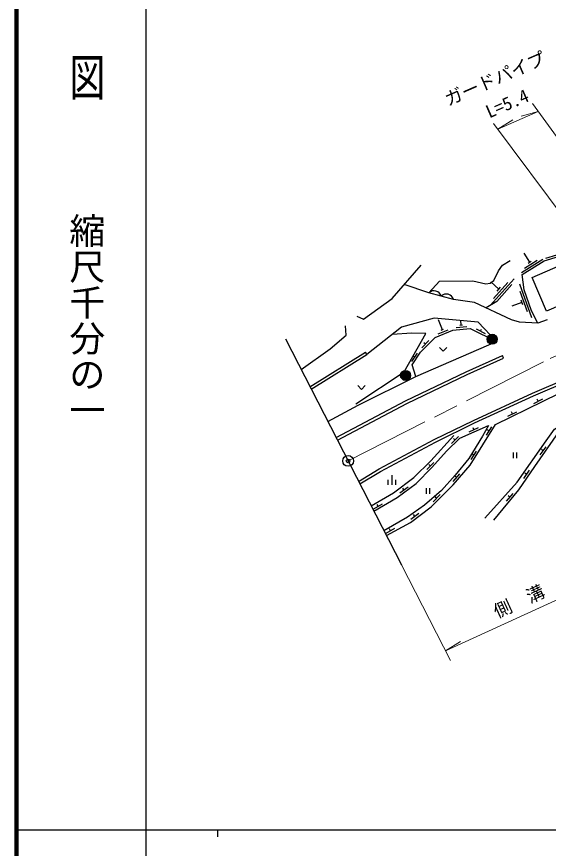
# Model space of a CAD drawing. Units: millimetres at full size, sheet at 1:1000; details may follow other scales. Extents: x 40000 to 680000, y 20000 to 380000.
# Drawn here: x 40000 to 114062, y 202409 to 318338 of the extents above; entities that cross this region are included whole.
import ezdxf
from ezdxf.enums import TextEntityAlignment as Align

# ---------------------------------------------------------------- set-up
doc = ezdxf.new("R2010")
doc.units = ezdxf.units.MM
doc.header["$LTSCALE"] = 1000
doc.header["$PDMODE"] = 32
doc.header["$PDSIZE"] = 500
doc.linetypes.add('CHAIN', pattern=[18.5, 12, -1.5, 3.5, -1.5])
for name, color, linetype, lineweight in [('M-BGD', 7, 'Continuous', 25), ('M-BMK', 2, 'CHAIN', 13), ('M-BMK-OTRS', 5, 'Continuous', 25), ('M-BMK-SRVR', 3, 'Continuous', 25), ('M-STR-HTXT', 7, 'Continuous', 13), ('M-TTL', 2, 'Continuous', 140), ('M-TTL-BAND', 7, 'Continuous', 25)]:
    doc.layers.add(name, color=color, linetype=linetype, lineweight=lineweight)
doc.layers.add('M-OTRS', color=6, linetype='Continuous')
doc.styles.add('@ＭＳ ゴシック', font='')
doc.styles.add('ＭＳ ゴシック', font='')
doc.styles.get('@ＭＳ ゴシック').set_extended_font_data('@MS Gothic')
doc.styles.get('ＭＳ ゴシック').set_extended_font_data('MS Gothic')

msp = doc.modelspace()

# ---------------------------------------------------------------- hatches: boundary and pattern name
at = {"layer": 'M-BGD'}
for points in [[(106929, 273365, -1), (105529, 273365, -0.41421), (106229, 274065, -0.41421)], [(94879, 268332, -1), (93479, 268332, -0.41421), (94179, 269032, -0.41421)]]:
    msp.add_hatch(color=256, dxfattribs=at).paths.add_polyline_path(points)

# ---------------------------------------------------------------- linework, layer by layer
for p, q in [((111474, 284105), (110684, 285380)), ((113716, 284678), (117061, 285708)), ((110303, 282674), (113278, 284517)), ((110740, 283297), (112525, 284403)), ((111266, 283976), (111682, 284234)), ((105958, 278092), (109297, 281814)), ((107181, 280354), (106064, 281355)), ((106402, 279037), (108406, 281270)), ((106947, 280093), (107415, 280614)), ((111766, 276340), (110103, 281055)), ((111150, 277183), (110152, 280012)), ((110368, 278498), (108954, 277999)), ((110485, 278168), (110252, 278828)), ((99314, 274695), (98746, 276083)), ((101920, 275361), (101858, 275982)), ((99152, 274629), (99476, 274761)), ((101203, 274988), (102696, 275137)), ((101746, 275344), (102094, 275378)), ((104002, 274811), (105255, 274186)), ((104629, 274499), (104763, 274767)), ((98734, 274133), (100122, 274702)), ((96444, 272180), (97430, 273174)), ((96937, 272677), (96724, 272888)), ((80830, 266738), (88584, 271562)), ((88795, 271223), (88584, 271562)), ((95057, 270284), (95828, 271452)), ((81041, 266398), (88795, 271223)), ((95442, 270868), (95192, 271034)), ((107835, 270741), (107670, 271105)), ((112024, 264424), (113280, 265043)), ((112652, 264734), (112519, 265003)), ((108436, 262655), (109692, 263274)), ((109064, 262965), (108932, 263234)), ((103054, 260487), (104334, 261053)), ((103694, 260770), (103573, 261045)), ((105435, 259993), (106177, 261180)), ((100549, 258853), (101562, 259818)), ((105806, 260587), (105552, 260746)), ((101056, 259336), (100849, 259553)), ((103315, 256602), (104057, 257789)), ((109138, 257596), (109138, 256813)), ((109604, 257596), (109604, 256813)), ((112935, 257251), (113738, 258397)), ((113336, 257824), (113091, 257997)), ((97118, 255205), (98095, 256207)), ((103686, 257195), (103431, 257354)), ((97606, 255706), (97391, 255915)), ((110655, 253961), (111447, 255115)), ((92287, 253089), (92287, 254417)), ((100799, 253565), (101724, 254616)), ((101261, 254090), (101036, 254288)), ((111051, 254538), (110804, 254708)), ((91753, 253089), (91753, 253786)), ((92820, 253089), (92820, 253786)), ((93386, 251977), (94513, 252807)), ((93949, 252392), (93771, 252633)), ((97059, 252599), (97059, 251817)), ((97526, 252599), (97526, 251817)), ((98010, 250724), (98996, 251718)), ((108251, 250800), (109138, 251883)), ((89755, 249727), (90956, 250446)), ((98503, 251221), (98290, 251432)), ((108695, 251342), (108463, 251532)), ((90356, 250086), (90202, 250344)), ((94910, 248275), (96031, 249115)), ((95471, 248695), (95291, 248935)), ((91459, 246346), (92688, 247016)), ((92074, 246681), (91930, 246945))]:
    msp.add_line(p, q, dxfattribs=at)
for points in [[(112585, 275628), (111728, 277350), (110707, 280245), (110412, 282388), (113485, 284292), (117468, 285520), (118060, 285300), (120685, 283065), (123597, 281180), (128012, 284782), (131597, 286570), (135219, 289474), (127442, 285401), (123019, 281554)], [(97411, 279841), (98891, 281475), (103538, 281499), (105339, 281079), (105972, 281173), (106488, 281568), (107131, 282905), (107687, 283720), (108760, 284339)], [(87392, 276599), (88298, 276175), (92329, 279066), (96345, 283700)], [(113897, 276077), (112585, 275628), (110051, 275759), (108921, 276086), (103760, 278488), (100830, 278891), (97411, 279841), (93997, 280992)], [(108968, 280997), (106863, 278651), (105378, 277735)], [(106847, 273056), (104280, 275773), (98139, 276303), (93587, 275038), (88795, 271223)], [(79631, 269146), (83686, 272022), (85903, 273930), (85788, 275221)], [(95619, 268178), (95111, 269822), (96274, 271584), (98310, 273635), (100773, 274644), (103185, 274884), (106847, 273056)], [(87244, 264355), (93980, 268812), (97015, 274175), (95003, 274208), (92349, 274053)], [(83350, 261898), (87576, 264174), (95619, 268178), (106847, 273056)], [(98880, 272223), (99411, 271693), (99941, 272223)], [(84490, 259665), (94166, 264791), (102596, 268807), (107670, 271105)], [(84677, 259311), (94346, 264433), (102765, 268444), (107835, 270741)], [(87629, 253559), (90478, 255295), (98168, 259379), (103612, 262068), (111842, 265870), (122052, 270202)], [(87812, 253202), (90676, 254947), (98351, 259023), (103785, 261707), (112004, 265504), (122208, 269834)], [(91495, 246024), (94840, 247847), (97718, 250005), (100781, 253090), (103175, 255812), (106713, 261471), (119960, 268002)], [(87502, 266917), (88032, 266387), (88563, 266917)], [(105209, 248438), (109739, 253462), (113777, 259213), (114913, 260829), (118438, 263154), (119830, 263746), (120656, 266796)], [(106453, 248134), (109934, 252381), (112162, 255626), (115483, 260364), (119475, 262823)], [(89770, 249387), (92987, 251310), (95660, 253280), (97831, 255507), (99862, 257784), (101751, 259584), (105707, 261332)], [(105707, 261332), (104877, 259849), (102988, 256742), (101063, 254412), (99173, 252276), (96789, 250245), (94451, 248589), (91162, 246674)], [(89371, 250165), (92508, 251973), (95320, 254122), (97691, 256431), (100890, 259975)]]:
    msp.add_lwpolyline(points, dxfattribs=at)
msp.add_lwpolyline([(111793, 281977), (117571, 284484), (119600, 279808), (113823, 277301)], close=True, dxfattribs=at)
for centre in [(106229, 273365), (94179, 268332)]:
    msp.add_circle(centre, 700, dxfattribs=at)
for centre, radius, start, end in [((98125, 279099), 1030, 15.05437, 133.89408), ((99847, 278669), 1008, 12.76827, 136.18018)]:
    msp.add_arc(centre, radius, start, end, dxfattribs=at)
at = {"layer": 'M-BMK'}
msp.add_lwpolyline([(86164, 256414), (114301, 270690), (119092, 272899), (125912, 275684), (133837, 278852), (139624, 281053), (146549, 283360), (154783, 285860), (162648, 288058), (170112, 289827), (179264, 291643), (189721, 293606), (273274, 304129), (277771, 304448), (281911, 304825), (286268, 304713), (291532, 304152), (296658, 302850)], dxfattribs=at)
at = {"layer": 'M-BMK-OTRS'}
msp.add_line((77430, 273435), (93600, 241923), dxfattribs=at)
at = {"layer": 'M-BMK-SRVR'}
msp.add_circle((86164, 256414), 750, dxfattribs=at)
at = {"layer": 'M-OTRS'}
msp.add_point((86164, 256414), dxfattribs=at)
at = {"layer": 'M-STR-HTXT'}
for p, q in [((123105, 290693), (111851, 306228)), ((107007, 302664), (112649, 305127)), ((112649, 305127), (110284, 304467)), ((107007, 302664), (109098, 303950)), ((106434, 303434), (117994, 287904)), ((132955, 245152), (99742, 229938)), ((93600, 241923), (100437, 228584)), ((99742, 229938), (101810, 231262))]:
    msp.add_line(p, q, dxfattribs=at)
at = {"layer": 'M-TTL'}
msp.add_line((40000, 380000), (40000, 20000), dxfattribs=at)
at = {"layer": 'M-TTL-BAND'}
for p, q in [((58000, 370000), (58000, 20000)), ((40000, 205000), (579000, 205000)), ((68000, 205000), (68000, 204000))]:
    msp.add_line(p, q, dxfattribs=at)

# ---------------------------------------------------------------- texts
at = {"layer": 'M-STR-HTXT', "style": 'ＭＳ ゴシック'}
for s, rotation, p in [('ガードパイプ', 23.576, (107210, 308350)), ('L=5.4', 23.576, (108910, 304882)), ('側\u3000溝\u3000L=38.0', 24.61, (115126, 237595))]:
    msp.add_text(s, height=1833, rotation=rotation, dxfattribs=at).set_placement(p, align=Align.BOTTOM_CENTER)
at = {"layer": 'M-TTL-BAND', "style": '@ＭＳ ゴシック', "width": 1.4}
msp.add_text('平  面  図', height=3666, rotation=270, dxfattribs=at).set_placement((49777, 306475), align=Align.MIDDLE_RIGHT)
at = {"layer": 'M-TTL-BAND', "style": '@ＭＳ ゴシック'}
msp.add_text('縮尺千分の一', height=3666, rotation=270, dxfattribs=at).set_placement((49777, 261030), align=Align.MIDDLE_RIGHT)

doc.saveas('drawing.dxf')
